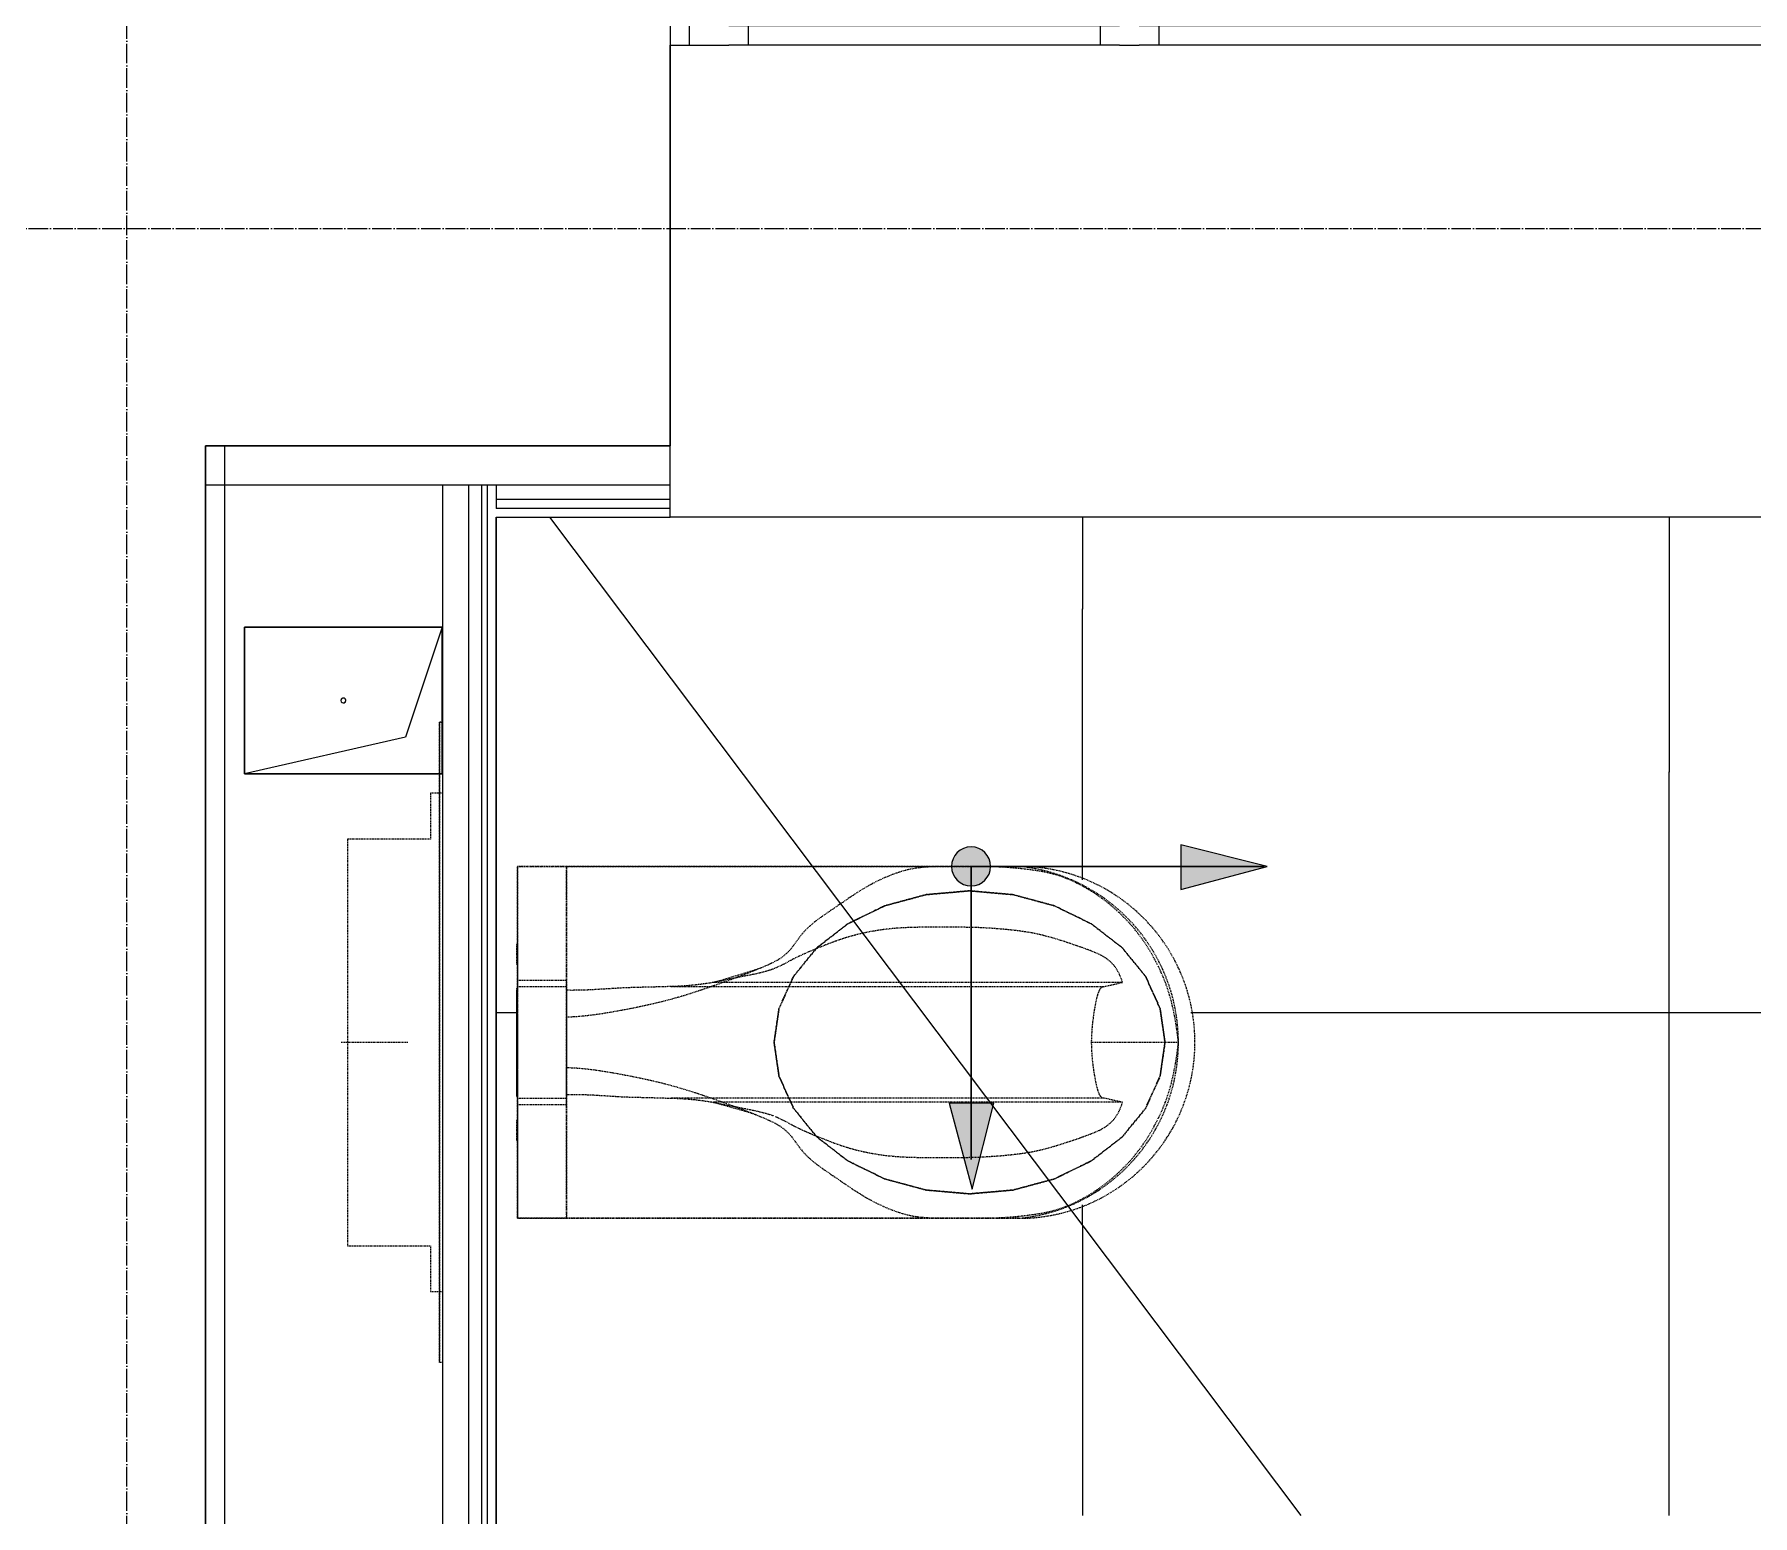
# Model space of a CAD drawing. Header units: millimetres. Extents: x -11798 to 72626, y -32713 to 44110.
# Drawn here: x 7055 to 8813, y 18928 to 20443 of the extents above; entities that cross this region are included whole.
import ezdxf

# ---------------------------------------------------------------- set-up
doc = ezdxf.new("R2010")
doc.units = ezdxf.units.MM
doc.linetypes.add('200_ШТРИХ_ш1п0_6_', pattern=[1.6, 1, -0.6])
doc.linetypes.add('ADSK_Линия сетки', pattern=[25, 20, -2.5, 0, -2.5])
for name, color, linetype, lineweight in [('_ Окна', 7, 'Continuous', 9), ('Обобщенные модели', 7, 'Continuous', 18), ('Окна', 7, 'Continuous', 9), ('Оси', 7, 'Continuous', 9), ('Перекрытие', 7, 'Continuous', 18), ('Перекрытие штриховка', 7, 'Continuous', 18), ('Сантехника', 7, 'Continuous', 18), ('Стены внутренние', 7, 'Continuous', 18), ('Стены несущие', 7, 'Continuous', 30), ('Стены отделка', 7, 'Continuous', 30), ('Стены штриховка', 7, 'Continuous', 9), ('Узлы', 7, 'Continuous', 18)]:
    doc.layers.add(name, color=color, linetype=linetype, lineweight=lineweight)
doc.layers.add('Линии', color=7, linetype='Continuous', lineweight=9, true_color=0x00a600)

# ---------------------------------------------------------------- blocks, each defined once
blk = doc.blocks.new('SND_Унитаз_Jika_Olymp_с_инсталяцией - Унитаз_ выпуск прямой_ установка на пол_693х360х360_ PN30_12_ ХВ резьба HP DN15_ К гл_ кон П DN100-V1-План полов 3-го этажа')
at = {"layer": 'Сантехника', "linetype": '200_ШТРИХ_ш1п0_6_'}
for p, q in [((0, -61.7), (0, 6.3)), ((-208, 0), (-208, -85)), ((208, 0), (-208, 0)), ((208, -85), (208, 0)), ((-255, -85), (-255, -97.1)), ((-208, -85), (-255, -85)), ((255, -85), (208, -85)), ((255, -97.1), (255, -85)), ((-327.5, -94), (327.5, -94)), ((-327.5, -97.1), (-327.5, -94)), ((327.5, -94), (327.5, -97.1)), ((-180, -174), (-180, -687.1)), ((180, -174), (-180, -174)), ((-180, -174), (180, -174)), ((-180, -224), (-180, -174)), ((-100, -173), (-100, -174)), ((-80, -173), (-100, -173)), ((-80, -173), (-100, -173)), ((-80, -174), (-80, -173)), ((-55, -173), (-55, -174)), ((55, -173), (-55, -173)), ((-53.1, -173), (-55, -173)), ((55, -173), (53.1, -173)), ((55, -174), (55, -173)), ((80, -173), (80, -174)), ((100, -173), (80, -173)), ((100, -173), (80, -173)), ((100, -174), (100, -173)), ((180, -687.1), (180, -174)), ((180, -174), (180, -224)), ((180, -224), (-180, -224))]:
    blk.add_line(p, q, dxfattribs=at)
at = {"layer": 'Сантехника', "color": 251, "linetype": '200_ШТРИХ_ш1п0_6_', "true_color": 0x666666}
for p, q in [((327.5, -94), (-327.5, -94)), ((-327.5, -97.1), (-327.5, -94)), ((327.5, -97.1), (327.5, -94)), ((53.1, -173), (-53.1, -173)), ((-180, -687.1), (-180, -224)), ((180, -224), (180, -687.1)), ((-61.3, -375.6), (-61.3, -374.1)), ((61.3, -375.6), (61.3, -374.1)), ((-61.3, -455.4), (-61.3, -453.6)), ((-61.3, -792.9), (-61.3, -456.3)), ((-57, -773.7), (-57, -451.7)), ((57, -451.7), (57, -773.7)), ((61.3, -456.3), (61.3, -453.6)), ((61.3, -792.9), (61.3, -457.2)), ((0, -836.5), (0, -761.4))]:
    blk.add_line(p, q, dxfattribs=at)
at = {"layer": 'Сантехника', "color": 253, "linetype": '200_ШТРИХ_ш1п0_6_', "true_color": 0xa3a3a3}
for p, q in [((-180, -224), (-180, -174)), ((-180, -174), (180, -174)), ((-100, -174), (-95, -174)), ((-100, -174), (-80, -174)), ((-95, -174), (-80, -174)), ((-61.3, -174), (-63.7, -174)), ((-63.7, -174), (-63.7, -224)), ((-57, -174), (-61.3, -174)), ((-53.5, -174), (-57, -174)), ((-57, -174), (-57, -224)), ((-55, -174), (-53.1, -174)), ((-55, -174), (-47.6, -174)), ((-47.6, -174), (-27.5, -174)), ((-27.5, -174), (-14.2, -174)), ((-14.2, -174), (38.9, -174)), ((38.9, -174), (55, -174)), ((53.1, -174), (55, -174)), ((57, -174), (53.5, -174)), ((61.3, -174), (57, -174)), ((57, -174), (57, -224)), ((63.7, -174), (61.3, -174)), ((63.7, -174), (63.7, -224)), ((80, -174), (99.7, -174)), ((80, -174), (92.6, -174)), ((92.6, -174), (95, -174)), ((95, -174), (97.1, -174)), ((97.1, -174), (99.7, -174)), ((99.7, -174), (100, -174)), ((99.7, -174), (100, -174)), ((180, -174), (180, -224)), ((-63.7, -224), (-61.3, -224)), ((-61.3, -224), (-57, -224)), ((-57, -224), (-55.1, -224)), ((-55.1, -224), (-53.6, -224)), ((-53.3, -224), (-25.8, -224)), ((25.8, -224), (-25.8, -224)), ((53.3, -224), (25.8, -224)), ((53.6, -224), (57, -224)), ((57, -224), (61.3, -224)), ((61.3, -224), (63.7, -224)), ((57, -330.9), (57, -451.7)), ((-57, -451.7), (-57, -348.1)), ((-61.3, -453.6), (-61.3, -375.6)), ((61.3, -453.6), (61.3, -375.6))]:
    blk.add_line(p, q, dxfattribs=at)
at = {"layer": 'Сантехника', "color": 9, "linetype": '200_ШТРИХ_ш1п0_6_', "true_color": 0xc7c7c7}
for p, q in [((-28.5, -174), (-53.5, -174)), ((-53.1, -174), (-47.6, -174)), ((-47.6, -174), (-38.9, -174)), ((-38.9, -174), (38.9, -174)), ((-14.8, -174), (-27.6, -174)), ((14.2, -174), (-14.2, -174)), ((27.6, -174), (14.8, -174)), ((53.5, -174), (28.5, -174)), ((38.9, -174), (53.1, -174)), ((-53.6, -224), (53.6, -224)), ((-48, -224), (-53.3, -224)), ((-37.8, -224), (-46.9, -224)), ((-26.5, -224), (-36.8, -224)), ((0, -224), (-25.8, -224)), ((25.8, -224), (0, -224)), ((36.8, -224), (26.5, -224)), ((46.9, -224), (37.8, -224)), ((53.3, -224), (48, -224)), ((-57, -348.1), (-57, -330.9))]:
    blk.add_line(p, q, dxfattribs=at)
at = {"layer": 'Сантехника', "color": 254, "linetype": '200_ШТРИХ_ш1п0_6_', "true_color": 0xdddddd}
blk.add_line((0, -850.2), (0, -836.5), dxfattribs=at)
at = {"layer": 'Сантехника', "linetype": '200_ШТРИХ_ш1п0_6_', "flags": 128}
for points in [[(-61.7, -376.2), (-71.7, -411.6), (-75, -420.3)], [(75, -420.3), (62.3, -378.9), (61.7, -376.2)], [(0, -836.5), (-34.5, -831.5), (-67.3, -816.7), (-96.6, -792.9), (-121.2, -761.2), (-139.7, -723.3), (-151.1, -681), (-155, -636.5), (-151.1, -592), (-139.7, -549.7), (-121.2, -511.8), (-96.6, -480.1), (-67.3, -456.3), (-34.5, -441.5), (0, -436.5)], [(0, -436.5), (34.5, -441.5), (67.3, -456.3), (96.6, -480.1), (121.2, -511.8), (139.7, -549.7), (151.1, -592), (155, -636.5), (151.1, -681), (139.7, -723.3), (121.2, -761.2), (96.6, -792.9), (67.3, -816.7), (34.5, -831.5), (0, -836.5)]]:
    blk.add_lwpolyline(points, dxfattribs=at)
at = {"layer": 'Сантехника', "color": 251, "linetype": '200_ШТРИХ_ш1п0_6_', "true_color": 0x666666, "flags": 128}
for points in [[(0, -436.5), (-34.5, -441.5), (-67.3, -456.3), (-96.6, -480.1), (-121.2, -511.8), (-139.7, -549.7), (-151.1, -592), (-155, -636.5), (-151.1, -681), (-139.7, -723.3), (-121.2, -761.2), (-96.6, -792.9), (-67.3, -816.7), (-34.5, -831.5), (0, -836.5)], [(0, -836.5), (-34.5, -831.5), (-67.3, -816.7), (-96.6, -792.9), (-121.2, -761.2), (-139.7, -723.3), (-151.1, -681), (-155, -636.5), (-151.1, -592), (-139.7, -549.7), (-121.2, -511.8), (-96.6, -480.1), (-67.3, -456.3), (-34.5, -441.5), (0, -436.5)], [(0, -836.5), (34.5, -831.5), (67.3, -816.7), (96.6, -792.9), (121.2, -761.2), (139.7, -723.3), (151.1, -681), (155, -636.5), (151.1, -592), (139.7, -549.7), (121.2, -511.8), (96.6, -480.1), (67.3, -456.3), (34.5, -441.5), (0, -436.5)], [(0, -436.5), (34.5, -441.5), (67.3, -456.3), (96.6, -480.1), (121.2, -511.8), (139.7, -549.7), (151.1, -592), (155, -636.5), (151.1, -681), (139.7, -723.3), (121.2, -761.2), (96.6, -792.9), (67.3, -816.7), (34.5, -831.5), (0, -836.5)], [(-61.3, -792.9), (-59.2, -783.4), (-57, -773.7)], [(57, -773.7), (59.2, -783.4), (61.3, -792.9)]]:
    blk.add_lwpolyline(points, dxfattribs=at)
at = {"layer": 'Сантехника', "color": 253, "linetype": '200_ШТРИХ_ш1п0_6_', "true_color": 0xa3a3a3, "flags": 128}
for points in [[(0, -436.5), (-34.5, -441.5), (-67.3, -456.3), (-96.6, -480.1), (-121.2, -511.8), (-139.7, -549.7), (-151.1, -592), (-155, -636.5), (-151.1, -681), (-139.7, -723.3), (-121.2, -761.2), (-96.6, -792.9), (-67.3, -816.7), (-34.5, -831.5), (0, -836.5)], [(0, -836.5), (34.5, -831.5), (67.3, -816.7), (96.6, -792.9), (121.2, -761.2), (139.7, -723.3), (151.1, -681), (155, -636.5), (151.1, -592), (139.7, -549.7), (121.2, -511.8), (96.6, -480.1), (67.3, -456.3), (34.5, -441.5), (0, -436.5)]]:
    blk.add_lwpolyline(points, dxfattribs=at)
at = {"layer": 'Сантехника', "linetype": '200_ШТРИХ_ш1п0_6_'}
blk.add_arc((0, -687.1), 180, 180, 360, dxfattribs=at)
at = {"layer": 'Сантехника', "color": 251, "linetype": '200_ШТРИХ_ш1п0_6_', "true_color": 0x666666}
blk.add_arc((0, -669.3), 180.9, 185.6382, 354.3618, dxfattribs=at)
at = {"layer": 'Сантехника', "color": 253, "linetype": '200_ШТРИХ_ш1п0_6_', "true_color": 0xa3a3a3}
for points, knots in [([(-63.7, -174), (-63.7, -174), (-123.3, -174), (-151, -174), (-165.4, -174), (-177, -174), (-180, -174)], [-0.4835333, -0.4835333, -0.4835333, -0.4835333, -0.3327462, -0.1789595, -0.0919515, 0, 0, 0, 0]), ([(180, -174), (177, -174), (165.4, -174), (151, -174), (133.3, -174), (110.7, -174), (109.4, -174)], [-0.4835333, -0.4835333, -0.4835333, -0.4835333, -0.3915817, -0.3045737, -0.1507871, -0.1410305, -0.1410305, -0.1410305, -0.1410305]), ([(-171.3, -224), (-169.6, -224), (-162.8, -224), (-157.6, -224), (-152.9, -224), (-152.8, -224)], [0.0610774, 0.0610774, 0.0610774, 0.0610774, 0.0919515, 0.1789595, 0.1802088, 0.1802088, 0.1802088, 0.1802088]), ([(-145.4, -224), (-138, -224), (-123.8, -224), (-99, -224), (-91.6, -224)], [0.2216194, 0.2216194, 0.2216194, 0.2216194, 0.3327462, 0.3827972, 0.3827972, 0.3827972, 0.3827972]), ([(63.7, -224), (63.7, -224), (115, -224), (138, -224), (145.4, -224)], [0, 0, 0, 0, 0.1507871, 0.2619139, 0.2619139, 0.2619139, 0.2619139]), ([(152.8, -224), (152.9, -224), (157.6, -224), (162.8, -224), (169.6, -224), (171.3, -224)], [0.3033245, 0.3033245, 0.3033245, 0.3033245, 0.3045737, 0.3915817, 0.4224559, 0.4224559, 0.4224559, 0.4224559]), ([(-64.4, -389.8), (-64.5, -390.3), (-65.2, -393.7), (-66.4, -400), (-68.6, -411), (-70.7, -421.2), (-73.1, -430.1), (-74.5, -434.3), (-75.2, -436.2)], [0.0325818, 0.0325818, 0.0325818, 0.0325818, 0.0357143, 0.0535714, 0.0714286, 0.1071429, 0.125, 0.1410134, 0.1410134, 0.1410134, 0.1410134]), ([(95.6, -479.3), (93.8, -474.9), (91, -468.2), (86.9, -459.6), (83.8, -453.5), (80.5, -447.5), (77.4, -441.4), (74.7, -435.1), (72.7, -428.8), (71.1, -422.5), (69.6, -415.7), (68.2, -408.7), (66.4, -399.8), (65.1, -393.3), (64.3, -389.2)], [0.7504978, 0.7504978, 0.7504978, 0.7504978, 0.78125, 0.796875, 0.8125, 0.828125, 0.84375, 0.859375, 0.875, 0.890625, 0.90625, 0.921875, 0.9375, 0.9643126, 0.9643126, 0.9643126, 0.9643126]), ([(-75.9, -437.9), (-76.7, -439.7), (-78.5, -443.7), (-81.9, -450.1), (-85.7, -457.2), (-89.3, -464.7), (-92.5, -471.9), (-94.6, -476.7), (-95.5, -479)], [0.145721, 0.145721, 0.145721, 0.145721, 0.1607143, 0.1785714, 0.1964286, 0.2142857, 0.2321429, 0.2490928, 0.2490928, 0.2490928, 0.2490928])]:
    blk.add_open_spline(points, degree=3, knots=knots, dxfattribs=at)
for points in [[(83.1, -174), (72.1, -174), (63.7, -174), (63.7, -174)], [(100.6, -174), (94.6, -174), (88.5, -174), (83.1, -174)], [(109.4, -174), (106.5, -174), (103.6, -174), (100.6, -174)], [(-180, -224), (-179.3, -224), (-178.6, -224), (-177.7, -224)], [(-176.6, -224), (-176, -224), (-175.4, -224), (-174.7, -224)], [(-174.6, -224), (-173.6, -224), (-172.5, -224), (-171.4, -224)], [(-152.6, -224), (-150.5, -224), (-148.3, -224), (-145.7, -224)], [(-91.6, -224), (-85.7, -224), (-80.1, -224), (-75.4, -224)], [(-75.4, -224), (-70.8, -224), (-67.1, -224), (-65.2, -224)], [(-65.2, -224), (-64.2, -224), (-63.7, -224), (-63.7, -224)], [(145.7, -224), (148.3, -224), (150.5, -224), (152.6, -224)], [(171.4, -224), (172.5, -224), (173.6, -224), (174.6, -224)], [(174.7, -224), (175.4, -224), (176, -224), (176.6, -224)], [(177.7, -224), (178.6, -224), (179.3, -224), (180, -224)], [(-63.2, -383.7), (-63.5, -384.9), (-63.7, -386.2), (-64, -387.5)], [(-61.7, -376.2), (-62.2, -378.4), (-62.6, -380.5), (-63, -382.7)], [(-61.3, -374.1), (-61.5, -374.8), (-61.6, -375.5), (-61.7, -376.2)], [(62.9, -382.4), (62.4, -379.5), (61.8, -376.7), (61.3, -374.1)], [(63.9, -386.9), (63.6, -385.6), (63.3, -384.2), (63, -382.8)], [(-64.1, -388.3), (-64.2, -388.8), (-64.3, -389.2), (-64.4, -389.6)], [(64.3, -389.1), (64.2, -388.6), (64.1, -388.2), (64, -387.8)]]:
    blk.add_open_spline(points, degree=3, dxfattribs=at)
at = {"layer": 'Сантехника', "color": 251, "linetype": '200_ШТРИХ_ш1п0_6_', "true_color": 0x666666}
for points, knots in [([(-53.3, -224), (-53.2, -227), (-53.2, -231.6), (-53.3, -237.7), (-53.4, -242.2), (-53.6, -246.8), (-53.8, -251.4), (-54.1, -255.9), (-54.3, -259.7), (-54.5, -262.7), (-54.7, -265.7), (-54.9, -269.4), (-55.2, -273.8), (-55.5, -278.3), (-55.7, -282.8), (-55.9, -287.3), (-56, -291.1), (-56.1, -294.1), (-56.2, -296.4), (-56.2, -298.6), (-56.3, -301.6), (-56.4, -305.4), (-56.5, -309.1), (-56.5, -312), (-56.6, -314.2), (-56.7, -316.4), (-56.8, -319.2), (-56.9, -324.1), (-57, -328.2), (-57, -330.9)], [-1, -1, -1, -1, -0.916667, -0.875, -0.833333, -0.791667, -0.75, -0.708333, -0.666667, -0.645833, -0.625, -0.583333, -0.541667, -0.5, -0.458333, -0.416667, -0.375, -0.354167, -0.333333, -0.3125, -0.291667, -0.25, -0.208333, -0.1875, -0.166667, -0.145833, -0.125, -0.083333, 0, 0, 0, 0]), ([(-25.8, -224), (-25.9, -241.7), (-35.3, -298.5), (-43.8, -332.7), (-52.5, -359.1), (-52.7, -359.6)], [0, 0, 0, 0, 0.1396534, 0.3512574, 0.3554649, 0.3554649, 0.3554649, 0.3554649]), ([(52.7, -359.6), (52.5, -359.1), (43.8, -332.7), (35.3, -298.5), (25.9, -241.7), (25.8, -224)], [1.9415219, 1.9415219, 1.9415219, 1.9415219, 1.9457294, 2.1573334, 2.2969868, 2.2969868, 2.2969868, 2.2969868]), ([(57, -330.9), (57, -328.2), (56.9, -324.1), (56.8, -319.2), (56.7, -316.4), (56.6, -314.2), (56.5, -312), (56.5, -309.1), (56.4, -305.4), (56.3, -301.6), (56.2, -298.6), (56.2, -296.4), (56.1, -294.1), (56, -291.1), (55.9, -287.3), (55.7, -282.8), (55.5, -278.3), (55.2, -273.8), (54.9, -269.4), (54.7, -265.7), (54.5, -262.7), (54.4, -260.5), (54.3, -258.2), (54.1, -255.2), (53.8, -251.4), (53.6, -246.8), (53.4, -242.2), (53.3, -237.7), (53.2, -231.6), (53.2, -227), (53.3, -224)], [-1, -1, -1, -1, -0.916667, -0.875, -0.854167, -0.833333, -0.8125, -0.791667, -0.75, -0.708333, -0.6875, -0.666667, -0.645833, -0.625, -0.583333, -0.541667, -0.5, -0.458333, -0.416667, -0.375, -0.354167, -0.333333, -0.3125, -0.291667, -0.25, -0.208333, -0.166667, -0.125, -0.083333, 0, 0, 0, 0]), ([(-57, -330.9), (-57.1, -333.5), (-57.3, -337.1), (-57.5, -341.5), (-57.7, -344.6), (-57.9, -347.4), (-58.1, -349.9), (-58.3, -352.3), (-58.5, -354.1), (-58.6, -355.6), (-58.8, -357), (-59, -358.6), (-59.2, -360.5), (-59.4, -362.2), (-59.7, -364), (-60, -366.1), (-60.5, -369.6), (-61, -372.4), (-61.3, -374.1)], [-1, -1, -1, -1, -0.9, -0.85, -0.8, -0.75, -0.7, -0.65, -0.6, -0.575, -0.55, -0.5, -0.45, -0.4, -0.35, -0.3, -0.2, 0, 0, 0, 0]), ([(61.3, -374.1), (61, -372.4), (60.5, -369.6), (60, -366.1), (59.7, -364), (59.4, -362.2), (59.2, -360.5), (59, -358.6), (58.8, -357), (58.6, -355.6), (58.5, -354.5), (58.4, -353.4), (58.3, -351.9), (58.1, -349.9), (57.9, -347.4), (57.7, -344.6), (57.5, -341.5), (57.3, -337.1), (57.1, -333.5), (57, -330.9)], [-1, -1, -1, -1, -0.8, -0.7, -0.65, -0.6, -0.55, -0.5, -0.45, -0.425, -0.4, -0.375, -0.35, -0.3, -0.25, -0.2, -0.15, -0.1, 0, 0, 0, 0]), ([(-63, -389.2), (-67.5, -401.4), (-79.3, -432), (-89.3, -451.4), (-117, -467.4), (-138.4, -500.1), (-160.9, -531.7), (-176.2, -566.8), (-180, -593), (-180, -628.9), (-180, -671.5), (-174.6, -716.7), (-166.6, -739.7), (-156.2, -759.4), (-148.3, -770.5), (-146.6, -772.8)], [0.432966, 0.432966, 0.432966, 0.432966, 0.529127, 0.684675, 0.791639, 0.91181, 1.038821, 1.152104, 1.26214, 1.376925, 1.512555, 1.635622, 1.747132, 1.856521, 1.884591, 1.884591, 1.884591, 1.884591]), ([(101.9, -458.4), (99.3, -456.5), (87.4, -447.8), (79.3, -432), (67.5, -401.4), (63, -389.2)], [1.5727791, 1.5727791, 1.5727791, 1.5727791, 1.6123114, 1.7678593, 1.8640206, 1.8640206, 1.8640206, 1.8640206]), ([(146.6, -772.8), (148.3, -770.5), (156.2, -759.4), (166.6, -739.7), (174.6, -716.7), (180, -671.5), (180, -628.9), (180, -593), (176.2, -566.8), (160.9, -531.7), (138.4, -500.1), (119.6, -471.3), (106.6, -461.8), (102.3, -458.7)], [0.412396, 0.412396, 0.412396, 0.412396, 0.440465, 0.549855, 0.661365, 0.784431, 0.920061, 1.034847, 1.144883, 1.258166, 1.385176, 1.505348, 1.570345, 1.570345, 1.570345, 1.570345]), ([(-96, -480.2), (-97.9, -484.8), (-100.8, -491.8), (-104.3, -501.6), (-106.8, -509.1), (-109.1, -516.8), (-111.1, -524.7), (-112.8, -532.6), (-114.7, -543), (-116.4, -556.1), (-117.3, -569.9), (-117.6, -580.1), (-117.7, -584.9), (-117.7, -587.2)], [0.2518112, 0.2518112, 0.2518112, 0.2518112, 0.2857143, 0.3035714, 0.3214286, 0.3392857, 0.3571429, 0.375, 0.3928571, 0.4285714, 0.4642857, 0.4821429, 0.4984632, 0.4984632, 0.4984632, 0.4984632]), ([(61.7, -792.9), (64.1, -792.2), (68.8, -790.4), (75, -787.1), (80.3, -783), (84.6, -778.3), (88.2, -772.8), (91.3, -766.6), (93.9, -759.9), (97.2, -750.8), (101.1, -739.7), (105.5, -726.3), (108.7, -714.8), (110.8, -705.9), (112.1, -699.4), (113.2, -693), (114.1, -686.2), (114.9, -679), (115.6, -671.8), (116.2, -664.9), (116.7, -658.4), (117.1, -651.7), (117.4, -644.5), (117.6, -637.2), (117.7, -630), (117.8, -622.9), (117.8, -613.3), (117.8, -603.6), (117.8, -594.4), (117.8, -587.8), (117.6, -581.2), (117.4, -572.1), (116.7, -560.2), (115.5, -548.8), (114, -539.6), (112.8, -532.6), (111.3, -525.6), (109.6, -518.8), (107.7, -512.2), (105.7, -505.6), (103.4, -499.1), (101, -492.6), (98.5, -486.4), (96.8, -482.2), (96, -480.2)], [0.000766, 0.000766, 0.000766, 0.000766, 0.015625, 0.03125, 0.046875, 0.0625, 0.078125, 0.09375, 0.109375, 0.125, 0.15625, 0.1875, 0.21875, 0.234375, 0.25, 0.265625, 0.28125, 0.296875, 0.3125, 0.328125, 0.34375, 0.359375, 0.375, 0.390625, 0.40625, 0.421875, 0.4375, 0.46875, 0.484375, 0.5, 0.515625, 0.53125, 0.5625, 0.59375, 0.609375, 0.625, 0.640625, 0.65625, 0.671875, 0.6875, 0.703125, 0.71875, 0.734375, 0.7483046, 0.7483046, 0.7483046, 0.7483046]), ([(-117.7, -587.8), (-117.8, -590.3), (-117.8, -595.3), (-117.8, -605.7), (-117.8, -619.6), (-117.7, -633.5), (-117.4, -644.5), (-117, -652.7), (-116.5, -660.4), (-116, -667.8), (-115.3, -675.6), (-114.4, -683.5), (-113.4, -691.6), (-112.1, -699.6), (-110.5, -707.3), (-108.6, -714.9), (-106.6, -722.2), (-104.3, -729.7), (-101.8, -737.4), (-99.1, -745.3), (-96.3, -753.4), (-93.4, -761.2), (-90.4, -768.6), (-86.8, -775.2), (-82.4, -780.9), (-76.8, -785.9), (-70, -789.9), (-64.6, -792), (-61.7, -792.9)], [0.5, 0.5, 0.5, 0.5, 0.5178571, 0.5357143, 0.5714286, 0.6071429, 0.625, 0.6428571, 0.6607143, 0.6785714, 0.6964286, 0.7142857, 0.7321429, 0.75, 0.7678571, 0.7857143, 0.8035714, 0.8214286, 0.8392857, 0.8571429, 0.875, 0.8928571, 0.9107143, 0.9285714, 0.9464286, 0.9642857, 0.9821429, 0.9992765, 0.9992765, 0.9992765, 0.9992765]), ([(-57, -773.7), (-57, -772.6), (-56.1, -770.8), (-51.9, -768.6), (-45.1, -766.7), (-37.5, -765.2), (-30.6, -764), (-25, -763.2), (-19, -762.5), (-10.8, -761.7), (-4.3, -761.5), (0, -761.4)], [-1, -1, -1, -1, -0.857143, -0.714286, -0.571429, -0.428571, -0.357143, -0.285714, -0.214286, -0.142857, 0, 0, 0, 0]), ([(0, -761.4), (4.3, -761.5), (10.8, -761.7), (19, -762.5), (25, -763.2), (30.6, -764), (37.5, -765.2), (45.1, -766.7), (51.8, -768.6), (54.5, -770), (55.5, -770.7)], [-1, -1, -1, -1, -0.8571429, -0.7857143, -0.7142857, -0.6428571, -0.5714286, -0.4285714, -0.2857143, -0.1501056, -0.1501056, -0.1501056, -0.1501056]), ([(-145.9, -773.8), (-139.4, -782.4), (-120.9, -803.2), (-96.8, -820.1), (-79.2, -828.9)], [1.8886336, 1.8886336, 1.8886336, 1.8886336, 1.9948194, 2.1438543, 2.1438543, 2.1438543, 2.1438543]), ([(79.2, -828.9), (96.8, -820.1), (120.9, -803.2), (139.4, -782.4), (145.9, -773.8)], [0.1531325, 0.1531325, 0.1531325, 0.1531325, 0.3021674, 0.4083532, 0.4083532, 0.4083532, 0.4083532]), ([(-78.3, -829.4), (-78, -829.5), (-60, -838.4), (-38.3, -846.1), (0, -850.2)], [2.1463883, 2.1463883, 2.1463883, 2.1463883, 2.148663, 2.2969868, 2.2969868, 2.2969868, 2.2969868]), ([(0, -850.2), (38.3, -846.1), (60, -838.4), (78, -829.5), (78.3, -829.4)], [0, 0, 0, 0, 0.1483237, 0.1505985, 0.1505985, 0.1505985, 0.1505985])]:
    blk.add_open_spline(points, degree=3, knots=knots, dxfattribs=at)
for points in [[(-52.9, -360.3), (-55.9, -369.3), (-59.3, -379), (-62.7, -388.3)], [(62.7, -388.3), (59.3, -379), (55.9, -369.3), (52.9, -360.3)], [(55.6, -770.9), (56.5, -771.7), (57, -772.6), (57, -773.7)]]:
    blk.add_open_spline(points, degree=3, dxfattribs=at)
blk = doc.blocks.new('GM_Отверстие прямоугольное _в плите_ - Отверстие-V9-План полов 3-го этажа')
at = {"layer": 'Обобщенные модели'}
for p, q in [((-101.2, -75), (-101.2, 75)), ((-101.2, 75), (101.2, 75)), ((101.2, 75), (-98.2, 75)), ((-63.7, 37.5), (101.2, 75)), ((101.2, 75), (101.2, -75)), ((101.2, -75), (101.2, 75)), ((-101.2, -75), (-63.7, 37.5)), ((-101.2, 22.2), (-101.2, -75)), ((101.2, -75), (-101.2, -75)), ((-101.2, -75), (101.2, -75))]:
    blk.add_line(p, q, dxfattribs=at)
at = {"layer": 'Обобщенные модели', "color": 251, "true_color": 0x666666}
for p, q in [((-98.2, 75), (-101.2, 75)), ((-101.2, 75), (-101.2, 22.2))]:
    blk.add_line(p, q, dxfattribs=at)
at = {"layer": 'Обобщенные модели'}
for start, end in [(360, 180), (180, 360), (60, 165), (300, 360), (195, 270)]:
    blk.add_arc((0, 0), 2.5, start, end, dxfattribs=at)
blk = doc.blocks.new('окно трехпол с фрамугой - 1675-2200_h___нов_ ок-23-2116831-План полов 3-го этажа')
at = {"layer": '_ Окна', "lineweight": 18}
for p, q in [((-777.5, 175), (-857.5, 175)), ((-857.5, 175), (-857.5, 115)), ((-777.5, 155), (-777.5, 175)), ((-357.5, 175), (-417.5, 175)), ((-417.5, 175), (-417.5, 155)), ((-357.5, 155), (-357.5, 175)), ((417.5, 175), (357.5, 175)), ((357.5, 175), (357.5, 155)), ((417.5, 155), (417.5, 175)), ((777.5, 175), (777.5, 155)), ((857.5, 175), (777.5, 175)), ((857.5, 115), (857.5, 175)), ((-797.5, 135), (-797.5, 155)), ((-797.5, 155), (-777.5, 155)), ((-417.5, 155), (-397.5, 155)), ((-397.5, 155), (-397.5, 135)), ((-377.5, 135), (-377.5, 155)), ((-377.5, 155), (-357.5, 155)), ((357.5, 155), (377.5, 155)), ((377.5, 155), (377.5, 135)), ((397.5, 135), (397.5, 155)), ((397.5, 155), (417.5, 155)), ((777.5, 155), (797.5, 155)), ((797.5, 155), (797.5, 135)), ((-797.5, 135), (-777.5, 135)), ((-777.5, 135), (-777.5, 115)), ((-417.5, 135), (-417.5, 115)), ((-397.5, 135), (-417.5, 135)), ((-377.5, 135), (-357.5, 135)), ((-357.5, 135), (-357.5, 115)), ((357.5, 135), (357.5, 115)), ((377.5, 135), (357.5, 135)), ((397.5, 135), (417.5, 135)), ((417.5, 135), (417.5, 115)), ((777.5, 135), (777.5, 115)), ((797.5, 135), (777.5, 135)), ((-857.5, 115), (-797.5, 115)), ((-777.5, 115), (-797.5, 115)), ((-397.5, 115), (-417.5, 115)), ((-397.5, 115), (-377.5, 115)), ((-357.5, 115), (-377.5, 115)), ((377.5, 115), (357.5, 115)), ((377.5, 115), (397.5, 115)), ((417.5, 115), (397.5, 115)), ((797.5, 115), (777.5, 115)), ((797.5, 115), (857.5, 115))]:
    blk.add_line(p, q, dxfattribs=at)
at = {"layer": '_ Окна'}
for p, q in [((-837.5, 115), (-837.5, 175)), ((837.5, 115), (837.5, 175)), ((-777.5, 155), (-417.5, 155)), ((-357.5, 155), (357.5, 155)), ((417.5, 155), (777.5, 155)), ((-797.5, 135), (-397.5, 135)), ((-377.5, 135), (377.5, 135)), ((397.5, 135), (797.5, 135))]:
    blk.add_line(p, q, dxfattribs=at)
at = {"layer": 'Окна'}
for p, q in [((-777.5, 175), (-417.5, 175)), ((-357.5, 175), (357.5, 175)), ((417.5, 175), (777.5, 175)), ((-417.5, 115), (-777.5, 115)), ((357.5, 115), (-357.5, 115)), ((777.5, 115), (417.5, 115))]:
    blk.add_line(p, q, dxfattribs=at)

msp = doc.modelspace()

# ---------------------------------------------------------------- hatches: boundary and pattern name
at = {"layer": 'Перекрытие штриховка', "lineweight": 9, "true_color": 0x787878}
h = msp.add_hatch(dxfattribs=at)
h.set_pattern_fill('FP_29', color=8, style=0, pattern_type=2)
h.set_pattern_definition([(270, (10527.4, 9242.3), (599.987, 4e-14), []), (0, (10527.4, 9242.3), (0, 600), [])])
h.paths.add_polyline_path([(7527.478, 14980.09), (7659.647, 15236.256), (7547.478, 15236.256), (7547.478, 15596.256), (7845.391, 15596.256), (8038.272, 15970.09), (7555, 15970.09), (7555, 15982.09), (8044.463, 15982.09), (8544.939, 16952.09), (7555, 16952.09), (7555, 16964.09), (8551.13, 16964.09), (9025, 17882.525), (9025, 18032.525), (8360.096, 18916.09), (7554.985, 18916.09), (7554.985, 18928.09), (8351.066, 18928.09), (8115.531, 19241.084), (8108.231, 19238.285), (8056.366, 19232.256), (7549.361, 19232.256), (7549.361, 19592.256), (7851.265, 19592.256), (7582.412, 19949.525), (7527.478, 19949.525), (7527.478, 15095.729)])
h.paths.add_polyline_path([(7547.478, 16244.256), (7547.478, 16604.256), (8060.554, 16604.256), (8107.142, 16598.123), (8150.555, 16580.141), (8187.834, 16551.535), (8216.439, 16514.256), (8234.818, 16467.83), (8240.555, 16424.256), (8234.421, 16377.669), (8216.439, 16334.256), (8187.834, 16296.977), (8150.555, 16268.371), (8106.348, 16250.285), (8054.482, 16244.256), (7597.478, 16244.256)])
h.paths.add_polyline_path([(7555, 17252.256), (7547.478, 17252.256), (7547.478, 17612.256), (8060.554, 17612.256), (8107.142, 17606.123), (8150.555, 17588.141), (8187.834, 17559.535), (8216.439, 17522.256), (8234.818, 17475.83), (8240.555, 17432.256), (8234.421, 17385.669), (8216.439, 17342.256), (8187.824, 17304.97), (8150.555, 17276.371), (8106.348, 17258.285), (8054.482, 17252.256), (7597.478, 17252.256)])
h.paths.add_polyline_path([(8913, 17749.09), (8913, 17934.09), (7553, 17934.09), (7553, 17946.09), (8912.985, 17946.09), (8912.985, 18131.09), (8924.985, 18131.09), (8924.985, 17946.09), (8923, 17946.09), (8923, 17934.09), (8925, 17934.09), (8925, 17749.09)])
h.paths.add_polyline_path([(7547.478, 18292.256), (7547.478, 18652.256), (8060.554, 18652.256), (8107.142, 18646.123), (8150.555, 18628.141), (8187.834, 18599.535), (8216.439, 18562.256), (8234.818, 18515.83), (8240.555, 18472.256), (8234.421, 18425.669), (8216.439, 18382.256), (8187.834, 18344.977), (8150.555, 18316.371), (8106.348, 18298.285), (8054.482, 18292.256), (7597.478, 18292.256)])
h.paths.add_polyline_path([(8014.685, 19262.041), (8035.857, 19346.959), (8033.409, 19350.212), (7991.059, 19350.212), (8011.861, 19272.578)])
h = msp.add_hatch(dxfattribs=at)
h.set_pattern_fill('FP_30', color=8, style=0, pattern_type=2)
h.set_pattern_definition([(270.001, (5127.3, 11642.46), (600, 0.004), []), (0, (5127.3, 11642.46), (-0.007, 599.988), [])])
h.paths.add_polyline_path([(9025, 18032.525), (9742.074, 19389.534), (9735, 19389.534), (9735, 19408.704), (8924.985, 19633.936), (8924.985, 19578.09), (8912.985, 19578.09), (8912.985, 19637.273), (7790.012, 19949.525), (7582.412, 19949.525), (7851.265, 19592.256), (7993.452, 19592.202), (7995.405, 19583.994), (7996.125, 19582.256), (7999.303, 19578.114), (8005.002, 19574.291), (8011.861, 19572.465), (8017.665, 19572.812), (8020.041, 19573.526), (8023.445, 19574.936), (8027.587, 19578.114), (8032.411, 19586.227), (8032.792, 19587.292), (8033.445, 19592.256), (8062.438, 19592.256), (8109.026, 19586.123), (8152.438, 19568.141), (8189.717, 19539.535), (8218.323, 19502.256), (8236.702, 19455.83), (8242.438, 19412.256), (8236.305, 19365.669), (8218.323, 19322.256), (8189.717, 19284.977), (8152.438, 19256.371), (8115.531, 19241.084), (8351.066, 18928.09), (8912.985, 18928.09), (8912.985, 18978.09), (8924.985, 18978.09), (8924.985, 18731.09), (8912.985, 18731.09), (8912.985, 18916.09), (8360.096, 18916.09), (9018.334, 18041.383)])
h.paths.add_polyline_path([(8035.857, 19346.959), (8036.668, 19350.212), (8033.409, 19350.212)])
h = msp.add_hatch(dxfattribs=at)
h.set_pattern_fill('FP_34', color=8, style=0, pattern_type=2)
h.set_pattern_definition([(270, (8127.5, 5042.3), (600, 4e-14), []), (0, (8127.5, 5042.3), (0, 600), [])])
h.paths.add_polyline_path([(9735, 19408.704), (9735, 19949.525), (8924.985, 19949.525), (8924.985, 19633.936), (9606.145, 19444.534)])
h.paths.add_polyline_path([(8912.985, 19637.273), (8912.985, 19949.525), (7790.012, 19949.525), (8521.307, 19746.182)])
at = {"layer": 'Стены внутренние', "lineweight": 9}
h = msp.add_hatch(dxfattribs=at)
h.set_pattern_fill('FP_5', color=256, style=0, pattern_type=2)
h.set_pattern_definition([(0, (0, 0), (406.4, 101.6), [33.528, -271.272, 33.528, -271.272, -1625.6]), (0, (0, 0), (406.4, 101.6), [-609.6, 33.528, -576.072, 33.528, -271.272, -711.2]), (0, (0, 0), (406.4, 101.6), [-1524, 33.528, -169.672, 33.528, -474.472]), (120, (152.4, 50.8), (-291.1882, 301.15272), [33.528, -271.272, 33.528, -271.272, -1625.6]), (120, (152.4, 50.8), (-291.1882, 301.15272), [-609.6, 33.528, -576.072, 33.528, -271.272, -711.2]), (120, (152.4, 50.8), (-291.1882, 301.15272), [-1524, 33.528, -169.672, 33.528, -474.472]), (240, (203.2, 254), (-115.2118, -402.75272), [33.528, -271.272, 33.528, -271.272, -1625.6]), (240, (203.2, 254), (-115.2118, -402.75272), [-609.6, 33.528, -576.072, 33.528, -271.272, -711.2]), (240, (203.2, 254), (-115.2118, -402.75272), [-1524, 33.528, -169.672, 33.528, -474.472])])
h.paths.add_polyline_path([(9420.418, 19967.525), (9735, 19968.21), (9735, 19982.525), (9420.418, 19982.525)])
h.paths.add_polyline_path([(9750, 19967.525), (9750, 19982.525), (9744, 19981.902), (9744, 19967.525), (9748.574, 19967.525)])
h.paths.add_polyline_path([(7568.867, 19967.525), (7705.418, 19967.525), (7705.418, 19982.525), (7527.478, 19982.525), (7527.51, 19967.525)])
at = {"layer": 'Узлы', "true_color": 0xff0000}
for points in [[(8020.041, 19592.256), (8033.445, 19592.256), (8032.764, 19597.433), (8030.766, 19602.256), (8027.587, 19606.398), (8023.445, 19609.577), (8016.146, 19611.901), (8011.861, 19612.048), (8008.269, 19611.575), (8003.33, 19609.488), (7998.75, 19605.678), (7996.125, 19602.256), (7994.127, 19597.433), (7993.445, 19592.256), (8016.146, 19592.256)], [(8228.096, 19568.631), (8316.267, 19592.256), (8228.096, 19614.239)], [(8013.445, 19572.256), (8020.041, 19573.526), (8023.445, 19574.936), (8027.587, 19578.114), (8032.411, 19586.227), (8032.792, 19587.292), (8033.294, 19591.891), (7993.452, 19592.202), (7995.405, 19583.994), (7996.125, 19582.256), (7999.303, 19578.114), (8005.002, 19574.291), (8011.861, 19572.465)], [(8033.397, 19591.888), (8033.445, 19592.256), (8033.294, 19591.891)], [(8014.685, 19262.041), (8036.668, 19350.212), (7991.059, 19350.212), (8011.861, 19272.578)]]:
    msp.add_hatch(color=1, dxfattribs=at).paths.add_polyline_path(points)

# ---------------------------------------------------------------- linework, layer by layer
at = {"layer": 'Линии', "color": 1, "lineweight": 18, "true_color": 0xff0000}
for p, q in [((8316.267, 19592.256), (8228.096, 19614.239)), ((8228.096, 19614.239), (8228.096, 19568.631)), ((8228.096, 19568.631), (8316.267, 19592.256)), ((7991.059, 19350.212), (8014.685, 19262.041)), ((8036.668, 19350.212), (7991.059, 19350.212)), ((8014.685, 19262.041), (8036.668, 19350.212))]:
    msp.add_line(p, q, dxfattribs=at)
at = {"layer": 'Линии', "color": 1, "lineweight": 30, "true_color": 0xff0000}
for q in [(8313.445, 19592.256), (8013.445, 19292.256)]:
    msp.add_line((8013.445, 19592.256), q, dxfattribs=at)
at = {"layer": 'Линии', "color": 1, "lineweight": 18, "true_color": 0xff0000}
for start, end in [(0, 180), (180, 0)]:
    msp.add_arc((8013.445, 19592.256), 20, start, end, dxfattribs=at)
at = {"layer": 'Оси', "linetype": 'ADSK_Линия сетки'}
for p, q in [((7149.565, -5665.072), (7149.565, 21097.974)), ((-10997.814, 20245), (56004.853, 20245))]:
    msp.add_line(p, q, dxfattribs=at)
at = {"layer": 'Перекрытие'}
msp.add_line((8351.066, 18928.09), (7582.412, 19949.525), dxfattribs=at)
at = {"layer": 'Стены внутренние'}
msp.add_line((8912.985, 19949.525), (7705.418, 19949.525), dxfattribs=at)
at = {"layer": 'Стены несущие'}
for p, q in [((7705.418, 20022.525), (7705.418, 20432.525)), ((7230, 20022.525), (7705.418, 20022.525)), ((7230, 12588.264), (7230, 20022.525))]:
    msp.add_line(p, q, dxfattribs=at)
at = {"layer": 'Стены отделка', "lineweight": 9}
for p, q in [((7250, 14775.105), (7250, 20022.525)), ((7705.418, 19949.525), (7705.418, 20022.525)), ((7230, 19982.525), (7527.478, 19982.525)), ((7472.478, 19982.525), (7472.478, 14924.821)), ((7512.478, 19982.525), (7512.478, 14965.09)), ((7527.478, 14979.821), (7527.478, 19949.525)), ((7527.478, 19949.525), (7705.418, 19949.525))]:
    msp.add_line(p, q, dxfattribs=at)
at = {"layer": 'Стены штриховка'}
for p, q in [((7499.478, 14952.09), (7499.478, 19982.525)), ((7518.478, 14979.821), (7518.478, 19982.525)), ((7527.478, 19982.525), (7705.418, 19982.525)), ((7527.478, 19982.525), (7527.478, 19958.525)), ((7705.418, 19967.525), (7527.478, 19967.525)), ((7705.418, 19958.525), (7527.478, 19958.525))]:
    msp.add_line(p, q, dxfattribs=at)

# ---------------------------------------------------------------- block references
at = {"layer": 'Обобщенные модели', "rotation": 180}
msp.add_blockref('GM_Отверстие прямоугольное _в плите_ - Отверстие-V9-План полов 3-го этажа', (7371.194, 19762), dxfattribs=at)
at = {"layer": 'Окна'}
msp.add_blockref('окно трехпол с фрамугой - 1675-2200_h___нов_ ок-23-2116831-План полов 3-го этажа', (8562.918, 20317.525), dxfattribs=at)
at = {"layer": 'Сантехника', "linetype": '200_ШТРИХ_ш1п0_6_', "rotation": 90.00000000000037}
msp.add_blockref('SND_Унитаз_Jika_Olymp_с_инсталяцией - Унитаз_ выпуск прямой_ установка на пол_693х360х360_ PN30_12_ ХВ резьба HP DN15_ К гл_ кон П DN100-V1-План полов 3-го этажа', (7375.361, 19412.256), dxfattribs=at)

doc.saveas('drawing.dxf')
